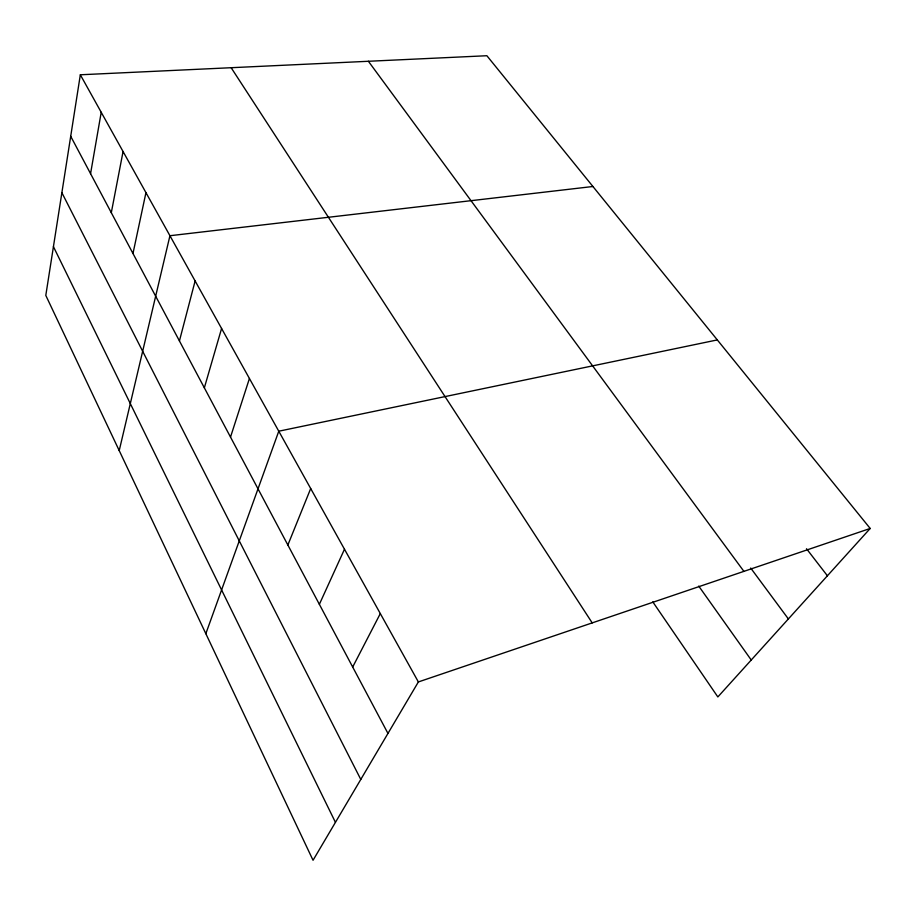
<?xml version="1.0" encoding="UTF-8"?>
<svg xmlns="http://www.w3.org/2000/svg" width="916" height="916" viewBox="0 0 916 916"><rect width="100%" height="100%" fill="white"/><g stroke="black" fill="none" stroke-linecap="round" stroke-linejoin="round"><path stroke-width="1.37" d="M80.333 74.78L45.8 295.41L313.043 860.273L418.372 681.939L870.2 528.463L486.877 55.727L80.333 74.78L418.372 681.939M90.569 173.662L101.218 112.29M111.305 212.695L123.065 151.529M132.98 253.503L145.953 192.635M119.217 450.592L169.941 235.721L592.915 186.498M179.433 340.924L195.119 280.949M204.348 387.834L221.58 328.489M230.511 437.081L249.427 378.503M205.837 633.689L278.773 431.207L717.308 339.916M287.864 545.02L310.696 488.537M319.363 604.331L344.485 549.234M352.683 667.031L380.312 613.583M870.2 528.463L717.846 696.939L652.787 601.869M806.504 548.741L827.411 575.786M750.696 568.034L788.378 618.941M368.392 61.28L743.907 571.366M698.725 586.08L751.246 660.012M231.153 67.715L592.205 622.891M70.704 136.289L387.96 733.43M61.876 192.692L360.79 779.424M53.437 246.656L335.439 822.35"/></g></svg>
